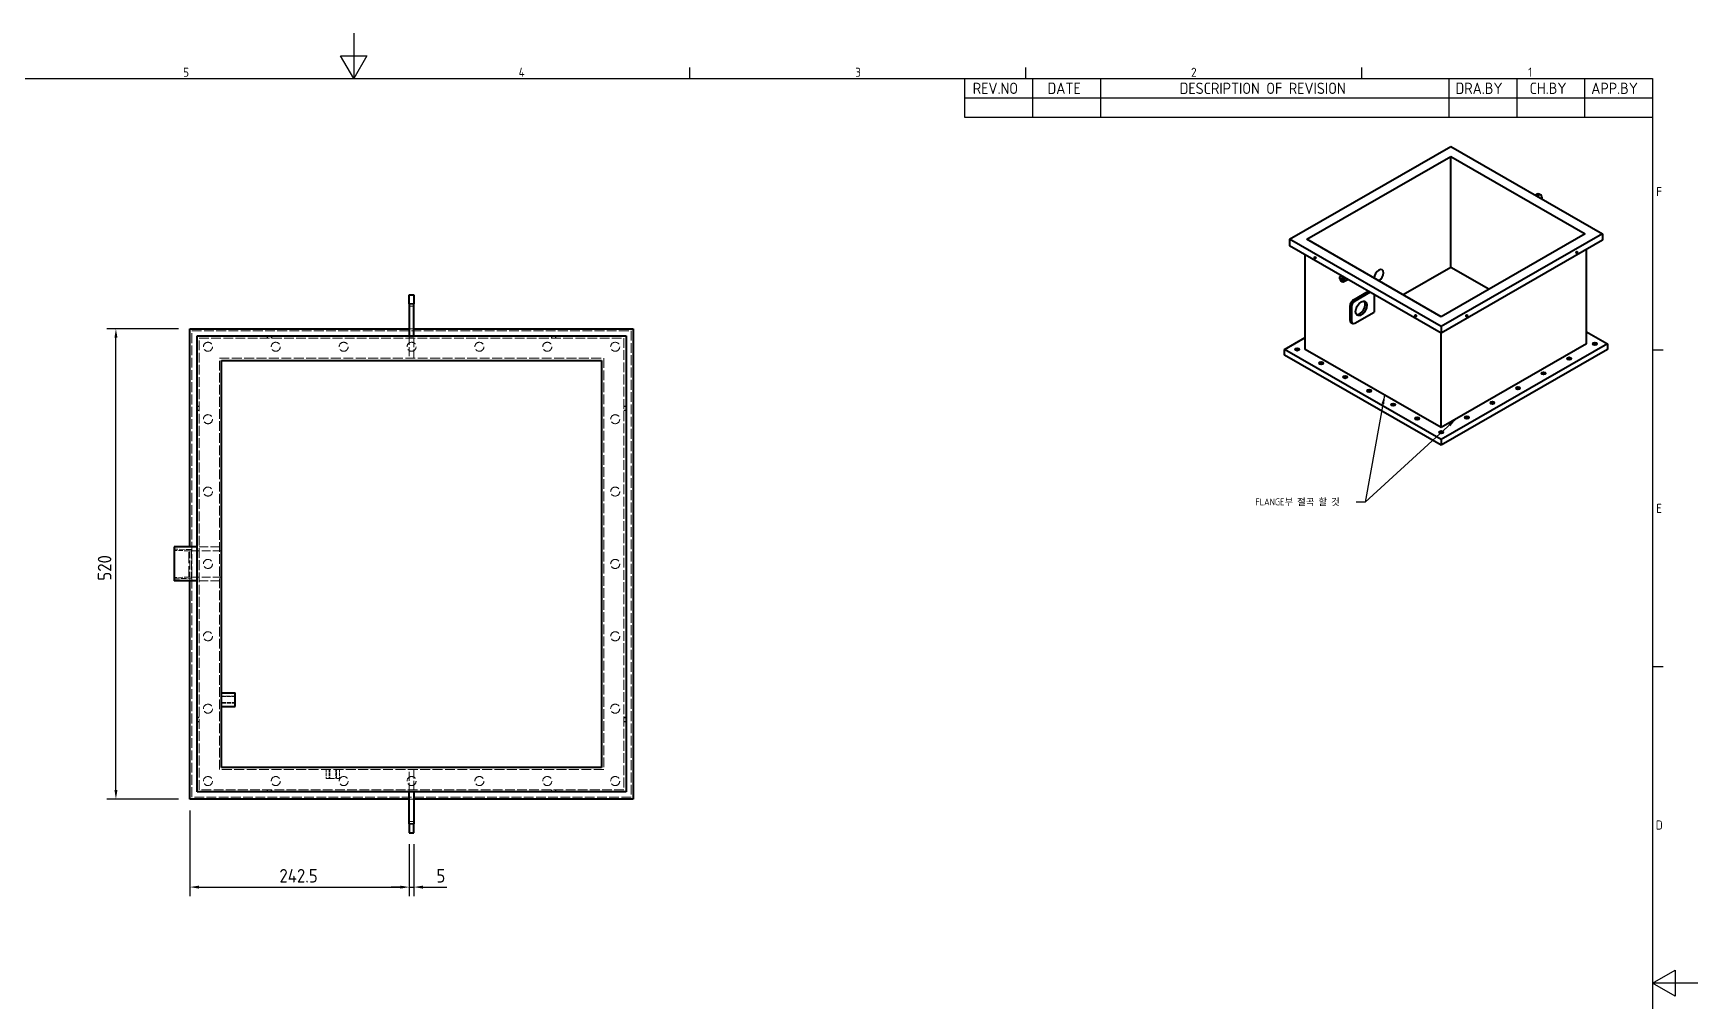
# Model space of a CAD drawing. Header units: millimetres. Extents: x 0 to 2970, y 0 to 2100.
# Drawn here: x 1131 to 2970, y 1031 to 2100 of the extents above; entities that cross this region are included whole.
import ezdxf

# ---------------------------------------------------------------- set-up
doc = ezdxf.new("R2010")
doc.units = ezdxf.units.MM
doc.header["$LTSCALE"] = 5
doc.linetypes.add('DASHED', pattern=[0.2067, 0.1654, -0.0413])
doc.layers.get('0').update_dxf_attribs({"color": 3, "lineweight": 25})
for name, color, linetype, lineweight in [('가려진 것(ISO)', 2, 'DASHED', 18), ('가시적인 것(ISO)', 3, 'Continuous', 40), ('가시적인 좁은 것(ISO)', 3, 'Continuous', 35), ('경계(ISO)', 7, 'Continuous', 25), ('기호(ISO)', 5, 'Continuous', 25), ('치수(ISO)', 2, 'Continuous', 25)]:
    doc.layers.add(name, color=color, linetype=linetype, lineweight=lineweight)
doc.styles.add('ISO Proportiona M2B', font='isocp.shx')
doc.styles.add('문자 텍스트_PSTEK_POSCO', font='isocp.shx')
doc.styles.add('치수 텍스트_PSTEK_POSCO', font='isocp.shx')
doc.dimstyles.new('치수_PSTEK_POSCO', dxfattribs={"dimscale": 5, "dimtxt": 3, "dimasz": 2, "dimexe": 2, "dimexo": 2.5, "dimgap": 1, "dimtad": 1, "dimrnd": 1e-08, "dimdsep": 46, "dimtxsty": '치수 텍스트_PSTEK_POSCO', "dimcen": 0.09, "dimdle": 10, "dimclrd": 7, "dimclre": 7, "dimclrt": 2, "dimadec": 1, "dimazin": 2, "dimtfac": 1, "dimtmove": 0, "dimatfit": 3, "dimfxl": 0, "dimtolj": 1, "dimlwd": -1, "dimlwe": -1, "dimarcsym": 0})
doc.dimstyles.new('치수_PSTEK_POSCO$7', dxfattribs={"dimscale": 5, "dimtxt": 3, "dimasz": 2, "dimexe": 2, "dimexo": 2.5, "dimgap": 1, "dimtad": 1, "dimrnd": 1e-08, "dimdsep": 46, "dimtxsty": '치수 텍스트_PSTEK_POSCO', "dimcen": 0.09, "dimdle": 10, "dimclrd": 7, "dimclre": 7, "dimclrt": 2, "dimadec": 1, "dimazin": 2, "dimtfac": 1, "dimtmove": 0, "dimatfit": 3, "dimfxl": 0, "dimtolj": 1, "dimlwd": -1, "dimlwe": -1, "dimarcsym": 0})

# ---------------------------------------------------------------- blocks, each defined once
blk = doc.blocks.new('경계 Default Border')
at = {"layer": '경계(ISO)'}
for p, q in [((371.25, 410), (371.25, 412.4)), ((445.5, 410), (445.5, 412.4)), ((519.75, 410), (519.75, 412.4)), ((584, 350), (586.4, 350)), ((584, 280), (586.4, 280))]:
    blk.add_line(p, q, dxfattribs=at)
at = {"layer": '경계(ISO)', "flags": 128}
for points in [[(297, 420), (297, 410), (294.11, 415), (299.89, 415), (297, 410)], [(10, 10), (10, 410), (584, 410), (584, 10), (10, 10)], [(594, 210), (584, 210), (589, 212.89), (589, 207.11), (584, 210)]]:
    blk.add_lwpolyline(points, dxfattribs=at)
at = {"layer": '경계(ISO)', "color": 2, "char_height": 2, "attachment_point": 7, "style": '문자 텍스트_PSTEK_POSCO'}
for s, insert in [('5', (259.3, 410.38)), ('4', (333.44, 410.4)), ('3', (407.82, 410.38)), ('2', (482.04, 410.38)), ('1', (556.53, 410.4)), ('F', (584.83, 384)), ('E', (584.83, 313.98)), ('D', (584.72, 243.98))]:
    blk.add_mtext(s, dxfattribs=dict(at, insert=insert))
blk = doc.blocks.new('*D38')
at = {"layer": 'Defpoints', "color": 0, "transparency": 16777216}
for p in [(1546.4, 1216.2), (1551.4, 1216.2), (1551.4, 1156.3)]:
    blk.add_point(p, dxfattribs=at)
at = {"layer": '치수(ISO)', "color": 7, "transparency": 16777216}
for p, q in [((1546.4, 1203.7), (1546.4, 1146.3)), ((1551.4, 1203.7), (1551.4, 1146.3)), ((1536.4, 1156.3), (1526.4, 1156.3)), ((1546.4, 1156.3), (1551.4, 1156.3)), ((1561.4, 1156.3), (1588, 1156.3))]:
    blk.add_line(p, q, dxfattribs=at)
for points in [[(1536.4, 1157.9), (1536.4, 1154.6), (1546.4, 1156.3)], [(1561.4, 1157.9), (1561.4, 1154.6), (1551.4, 1156.3)]]:
    blk.add_solid(points, dxfattribs=at)
at = {"layer": '치수(ISO)', "color": 2, "transparency": 16777216, "insert": (1576.4, 1168.8), "char_height": 15, "attachment_point": 4, "style": '치수 텍스트_PSTEK_POSCO'}
blk.add_mtext('\\A1;5', dxfattribs=at)
blk = doc.blocks.new('*D39')
at = {"layer": 'Defpoints', "color": 0, "transparency": 16777216}
for p in [(1303.9, 1253.5), (1546.4, 1216.2), (1546.4, 1156.3)]:
    blk.add_point(p, dxfattribs=at)
at = {"layer": '치수(ISO)', "color": 7, "transparency": 16777216}
for p, q in [((1303.9, 1241), (1303.9, 1146.3)), ((1546.4, 1203.7), (1546.4, 1146.3)), ((1313.9, 1156.3), (1536.4, 1156.3))]:
    blk.add_line(p, q, dxfattribs=at)
for points in [[(1313.9, 1157.9), (1313.9, 1154.6), (1303.9, 1156.3)], [(1536.4, 1157.9), (1536.4, 1154.6), (1546.4, 1156.3)]]:
    blk.add_solid(points, dxfattribs=at)
at = {"layer": '치수(ISO)', "color": 2, "transparency": 16777216, "insert": (1402.9, 1168.8), "char_height": 15, "attachment_point": 4, "style": '치수 텍스트_PSTEK_POSCO'}
blk.add_mtext('\\A1;242.5', dxfattribs=at)
blk = doc.blocks.new('*D40')
at = {"layer": 'Defpoints', "color": 0, "transparency": 16777216}
for p in [(1222.2, 1773.5), (1303.9, 1773.5), (1303.9, 1253.5)]:
    blk.add_point(p, dxfattribs=at)
at = {"layer": '치수(ISO)', "color": 7, "transparency": 16777216}
for p, q in [((1291.4, 1773.5), (1212.2, 1773.5)), ((1222.2, 1263.5), (1222.2, 1763.5)), ((1291.4, 1253.5), (1212.2, 1253.5))]:
    blk.add_line(p, q, dxfattribs=at)
for points in [[(1220.6, 1763.5), (1223.9, 1763.5), (1222.2, 1773.5)], [(1220.6, 1263.5), (1223.9, 1263.5), (1222.2, 1253.5)]]:
    blk.add_solid(points, dxfattribs=at)
at = {"layer": '치수(ISO)', "color": 2, "transparency": 16777216, "insert": (1209.7, 1495), "char_height": 15, "attachment_point": 4, "rotation": 90, "style": '치수 텍스트_PSTEK_POSCO'}
blk.add_mtext('\\A1;520', dxfattribs=at)

msp = doc.modelspace()

# ---------------------------------------------------------------- linework, layer by layer
at = {"layer": '가려진 것(ISO)', "ltscale": 1.904597}
for p, q in [((1546.3693, 1798.2784), (1551.3693, 1798.2784)), ((1546.3693, 1773.4784), (1551.3693, 1773.4784)), ((1546.3693, 1763.2784), (1551.3693, 1763.2784)), ((1551.3693, 1263.6784), (1546.3693, 1263.6784)), ((1551.3693, 1253.4784), (1546.3693, 1253.4784)), ((1551.3693, 1228.6784), (1546.3693, 1228.6784))]:
    msp.add_line(p, q, dxfattribs=at)
at = {"layer": '가려진 것(ISO)', "ltscale": 13.046283}
for p, q in [((1306.1693, 1771.1784), (1791.5693, 1771.1784)), ((1791.5693, 1255.7784), (1306.1693, 1255.7784))]:
    msp.add_line(p, q, dxfattribs=at)
at = {"layer": '가려진 것(ISO)', "ltscale": 13.12352}
for p, q in [((1306.1693, 1255.7784), (1306.1693, 1771.1784)), ((1791.5693, 1771.1784), (1791.5693, 1255.7784))]:
    msp.add_line(p, q, dxfattribs=at)
at = {"layer": '가려진 것(ISO)', "ltscale": 12.976708}
for p, q in [((1314.1693, 1763.1784), (1783.5693, 1763.1784)), ((1783.5693, 1263.7784), (1314.1693, 1263.7784))]:
    msp.add_line(p, q, dxfattribs=at)
at = {"layer": '가려진 것(ISO)', "ltscale": 13.059794}
for p, q in [((1314.1693, 1263.7784), (1314.1693, 1763.1784)), ((1783.5693, 1763.1784), (1783.5693, 1263.7784))]:
    msp.add_line(p, q, dxfattribs=at)
at = {"layer": '가려진 것(ISO)', "ltscale": 0.87606}
for p, q in [((1389.3693, 1765.4784), (1389.3693, 1763.1784)), ((1389.8023, 1763.1784), (1389.8023, 1765.4784)), ((1393.9363, 1763.1784), (1393.9363, 1765.4784)), ((1394.3693, 1763.1784), (1394.3693, 1765.4784)), ((1703.3693, 1765.4784), (1703.3693, 1763.1784)), ((1703.8023, 1763.1784), (1703.8023, 1765.4784)), ((1707.9363, 1763.1784), (1707.9363, 1765.4784)), ((1708.3693, 1763.1784), (1708.3693, 1765.4784)), ((1314.1693, 1687.9784), (1311.8693, 1687.9784)), ((1314.1693, 1687.5454), (1311.8693, 1687.5454)), ((1314.1693, 1683.4114), (1311.8693, 1683.4114)), ((1311.8693, 1682.9784), (1314.1693, 1682.9784)), ((1785.8693, 1687.9784), (1783.5693, 1687.9784)), ((1785.8693, 1687.5454), (1783.5693, 1687.5454)), ((1785.8693, 1683.4114), (1783.5693, 1683.4114)), ((1783.5693, 1682.9784), (1785.8693, 1682.9784)), ((1314.1693, 1343.9784), (1311.8693, 1343.9784)), ((1314.1693, 1343.5454), (1311.8693, 1343.5454)), ((1785.8693, 1343.9784), (1783.5693, 1343.9784)), ((1785.8693, 1343.5454), (1783.5693, 1343.5454)), ((1314.1693, 1339.4114), (1311.8693, 1339.4114)), ((1311.8693, 1338.9784), (1314.1693, 1338.9784)), ((1785.8693, 1339.4114), (1783.5693, 1339.4114)), ((1783.5693, 1338.9784), (1785.8693, 1338.9784)), ((1389.3693, 1263.7784), (1389.3693, 1261.4784)), ((1389.8023, 1261.4784), (1389.8023, 1263.7784)), ((1393.9363, 1261.4784), (1393.9363, 1263.7784)), ((1394.3693, 1261.4784), (1394.3693, 1263.7784)), ((1703.3693, 1263.7784), (1703.3693, 1261.4784)), ((1703.8023, 1261.4784), (1703.8023, 1263.7784)), ((1707.9363, 1261.4784), (1707.9363, 1263.7784)), ((1708.3693, 1261.4784), (1708.3693, 1263.7784))]:
    msp.add_line(p, q, dxfattribs=at)
at = {"layer": '가려진 것(ISO)', "ltscale": 11.949685}
for p, q in [((1546.3693, 1765.4784), (1546.3693, 1740.7784)), ((1551.3693, 1740.7784), (1551.3693, 1765.4784)), ((1336.5693, 1532.2284), (1311.8693, 1532.2284)), ((1336.5693, 1494.7284), (1311.8693, 1494.7284)), ((1546.3693, 1261.4784), (1546.3693, 1286.1784)), ((1551.3693, 1286.1784), (1551.3693, 1261.4784))]:
    msp.add_line(p, q, dxfattribs=at)
at = {"layer": '가려진 것(ISO)', "ltscale": 13.252805}
for p, q in [((1336.5693, 1740.7784), (1761.1693, 1740.7784)), ((1761.1693, 1286.1784), (1336.5693, 1286.1784))]:
    msp.add_line(p, q, dxfattribs=at)
at = {"layer": '가려진 것(ISO)', "ltscale": 12.937192}
for p, q in [((1336.5693, 1286.1784), (1336.5693, 1740.7784)), ((1761.1693, 1740.7784), (1761.1693, 1286.1784))]:
    msp.add_line(p, q, dxfattribs=at)
at = {"layer": '가려진 것(ISO)', "ltscale": 7.279393}
for p, q in [((1305.6693, 1529.3642), (1286.5693, 1529.961)), ((1286.5693, 1496.9958), (1305.6693, 1497.5927))]:
    msp.add_line(p, q, dxfattribs=at)
at = {"layer": '가려진 것(ISO)', "ltscale": 6.132961}
for p, q in [((1302.6613, 1527.9784), (1286.5693, 1528.4813)), ((1302.6613, 1498.9784), (1286.5693, 1498.4756))]:
    msp.add_line(p, q, dxfattribs=at)
at = {"layer": '가려진 것(ISO)', "ltscale": 14.692177}
msp.add_line((1302.6613, 1498.9784), (1302.6613, 1527.9784), dxfattribs=at)
at = {"layer": '가려진 것(ISO)', "ltscale": 11.678123}
for p, q in [((1338.8693, 1527.9784), (1302.6613, 1527.9784)), ((1338.8693, 1498.9784), (1302.6613, 1498.9784))]:
    msp.add_line(p, q, dxfattribs=at)
at = {"layer": '가려진 것(ISO)', "ltscale": 12.094824}
msp.add_line((1303.8693, 1494.7284), (1303.8693, 1532.2284), dxfattribs=at)
at = {"layer": '가려진 것(ISO)', "ltscale": 12.072198}
msp.add_line((1305.6693, 1529.3642), (1305.6693, 1497.5927), dxfattribs=at)
at = {"layer": '가려진 것(ISO)', "ltscale": 5.71399}
for p, q in [((1353.8693, 1367.4784), (1338.8693, 1367.4784)), ((1338.8693, 1366.8019), (1353.8693, 1366.8019)), ((1338.8693, 1360.1549), (1353.8693, 1360.1549)), ((1338.8693, 1359.4784), (1353.8693, 1359.4784))]:
    msp.add_line(p, q, dxfattribs=at)
at = {"layer": '가려진 것(ISO)', "ltscale": 3.809293}
for p, q in [((1454.3693, 1286.1784), (1454.3693, 1276.1784)), ((1457.8693, 1286.1784), (1457.8693, 1276.1784)), ((1458.5458, 1286.1784), (1458.5458, 1276.1784)), ((1465.1928, 1286.1784), (1465.1928, 1276.1784)), ((1465.8693, 1276.1784), (1465.8693, 1286.1784)), ((1469.3693, 1286.1784), (1469.3693, 1276.1784))]:
    msp.add_line(p, q, dxfattribs=at)
at = {"layer": '가려진 것(ISO)', "ltscale": 11.399102}
msp.add_line((1454.3693, 1276.1784), (1469.3693, 1276.1784), dxfattribs=at)
at = {"layer": '가려진 것(ISO)', "ltscale": 15.198803}
for centre in [(1323.8693, 1753.4784), (1398.8693, 1753.4784), (1473.8693, 1753.4784), (1548.8693, 1753.4784), (1623.8693, 1753.4784), (1698.8693, 1753.4784), (1773.8693, 1753.4784), (1323.8693, 1673.4784), (1773.8693, 1673.4784), (1323.8693, 1593.4784), (1773.8693, 1593.4784), (1323.8693, 1513.4784), (1773.8693, 1513.4784), (1323.8693, 1433.4784), (1773.8693, 1433.4784), (1323.8693, 1353.4784), (1773.8693, 1353.4784), (1323.8693, 1273.4784), (1398.8693, 1273.4784), (1473.8693, 1273.4784), (1548.8693, 1273.4784), (1623.8693, 1273.4784), (1698.8693, 1273.4784), (1773.8693, 1273.4784)]:
    msp.add_circle(centre, 5, dxfattribs=at)
at = {"layer": '가시적인 것(ISO)'}
for p, q in [((2518.9643, 1872.2828), (2697.1552, 1974.8961)), ((2697.1552, 1974.8961), (2864.7395, 1878.3907)), ((2538.0562, 1872.2828), (2697.1552, 1963.9018)), ((2697.1552, 1963.9018), (2845.6476, 1878.3907)), ((2697.1552, 1841.2697), (2697.1552, 1963.9018)), ((2792.5439, 1922.0762), (2790.7112, 1921.0208)), ((2792.4789, 1920.0028), (2794.3117, 1921.0582)), ((2795.0391, 1922.3214), (2796.8068, 1921.3034)), ((2797.8472, 1919.0064), (2797.8472, 1916.9114)), ((2864.7395, 1878.3907), (2686.5486, 1775.7774)), ((2845.6476, 1878.3907), (2686.5486, 1786.7717)), ((2864.7395, 1878.3907), (2864.7395, 1871.3189)), ((2518.9643, 1872.2828), (2518.9643, 1865.211)), ((2686.5486, 1775.7774), (2518.9643, 1872.2828)), ((2686.5486, 1768.7056), (2518.9643, 1865.211)), ((2686.5486, 1786.7717), (2538.0562, 1872.2828)), ((2864.7395, 1871.3189), (2686.5486, 1768.7056)), ((2847.274, 1756.6988), (2847.274, 1861.2612)), ((2536.4298, 1750.5909), (2536.4298, 1855.1532)), ((2697.1552, 1841.2697), (2644.5332, 1810.9667)), ((2739.1706, 1817.0747), (2697.1552, 1841.2697)), ((2576.2968, 1832.1954), (2575.3232, 1831.6347)), ((2582.6014, 1827.1713), (2579.0659, 1825.1353)), ((1546.3693, 1810.7784), (1551.3693, 1810.7784)), ((1546.3693, 1800.7784), (1546.3693, 1810.7784)), ((1551.3693, 1810.7784), (1551.3693, 1800.7784)), ((2589.3921, 1805.0889), (2606.3801, 1814.8716)), ((2608.1479, 1813.8536), (2591.1599, 1804.0709)), ((2612.3731, 1811.4204), (2612.3731, 1791.7603)), ((1546.3693, 1800.7784), (1546.3693, 1765.4784)), ((1551.3693, 1765.4784), (1551.3693, 1800.7784)), ((2585.8566, 1782.6142), (2585.8566, 1798.9651)), ((2587.6244, 1797.9471), (2587.6244, 1781.5962)), ((2591.1599, 1779.5445), (2612.3731, 1791.7603)), ((1303.8693, 1773.4784), (1546.3693, 1773.4784)), ((1303.8693, 1532.2284), (1303.8693, 1773.4784)), ((1551.3693, 1773.4784), (1793.8693, 1773.4784)), ((1793.8693, 1773.4784), (1793.8693, 1253.4784)), ((2588.6647, 1779.2993), (2586.897, 1780.3173)), ((2686.5486, 1775.7774), (2686.5486, 1768.7056)), ((2686.5486, 1664.1432), (2686.5486, 1768.7056)), ((2847.274, 1770.0141), (2870.3964, 1756.6988)), ((1311.8693, 1765.4784), (1785.8693, 1765.4784)), ((1311.8693, 1261.4784), (1311.8693, 1765.4784)), ((1785.8693, 1765.4784), (1785.8693, 1261.4784)), ((2513.3074, 1750.5909), (2536.4298, 1763.9062)), ((2686.5486, 1650.8279), (2513.3074, 1750.5909)), ((2513.3074, 1744.3366), (2513.3074, 1750.5909)), ((2526.4558, 1750.9717), (2525.1556, 1750.223)), ((2686.5486, 1664.1432), (2536.4298, 1750.5909)), ((2847.274, 1756.6988), (2686.5486, 1664.1432)), ((2870.3964, 1756.6988), (2686.5486, 1650.8279)), ((2870.3964, 1750.4446), (2686.5486, 1644.5737)), ((2858.5482, 1756.3309), (2857.248, 1757.0796)), ((2870.3964, 1756.6988), (2870.3964, 1750.4446)), ((1338.8693, 1288.4784), (1338.8693, 1738.4784)), ((1338.8693, 1738.4784), (1758.8693, 1738.4784)), ((1758.8693, 1738.4784), (1758.8693, 1288.4784)), ((2686.5486, 1644.5737), (2513.3074, 1744.3366)), ((2686.5486, 1650.8279), (2686.5486, 1644.5737)), ((1286.5693, 1532.2284), (1286.5693, 1494.7284)), ((1311.8693, 1532.2284), (1286.5693, 1532.2284)), ((1311.8693, 1494.7284), (1286.5693, 1494.7284)), ((1303.8693, 1253.4784), (1303.8693, 1494.7284)), ((1338.8693, 1370.9784), (1353.8693, 1370.9784)), ((1353.8693, 1355.9784), (1353.8693, 1370.9784)), ((1338.8693, 1355.9784), (1353.8693, 1355.9784)), ((1758.8693, 1288.4784), (1338.8693, 1288.4784)), ((1546.3693, 1253.4784), (1303.8693, 1253.4784)), ((1785.8693, 1261.4784), (1311.8693, 1261.4784)), ((1546.3693, 1226.1784), (1546.3693, 1261.4784)), ((1551.3693, 1261.4784), (1551.3693, 1226.1784)), ((1793.8693, 1253.4784), (1551.3693, 1253.4784)), ((1546.3693, 1226.1784), (1546.3693, 1216.1784)), ((1546.3693, 1216.1784), (1551.3693, 1216.1784)), ((1551.3693, 1216.1784), (1551.3693, 1226.1784))]:
    msp.add_line(p, q, dxfattribs=at)
for centre, major_axis, ratio, start_param, end_param in [((2792.5439, 1917.9884), (2.4952, 4.3329), 0.578093116, 0, 0.783464455), ((2794.3117, 1916.9705), (2.4952, 4.3329), 0.578093116, 5.495853435, 7.066649762), ((2835.6421, 1858.4834), (0.5157, 0.8956), 0.578093116, 4.044769067, 5.380008893), ((2548.0617, 1852.3755), (0.5157, -0.8956), 0.578093116, 4.044769067, 5.380008893), ((2617.6057, 1832.2498), (3.618, 6.2827), 0.578093116, 3.95025276, 8.616117854), ((2580.7301, 1830.421), (1.8714, -3.2497), 0.578093116, 0, 0.530565219), ((2589.3921, 1801.0011), (2.4952, 4.3329), 0.578093116, 0.783464455, 2.354260782), ((2591.1599, 1799.9831), (-2.4952, -4.3329), 0.578093116, 3.925057109, 5.495853435), ((2596.4632, 1796.8976), (-4.3665, -7.5826), 0.578093116, 0.203033017, 2.938559636), ((2659.0775, 1788.4457), (0.5157, -0.8956), 0.578093116, 4.044769067, 5.380008893), ((2714.0197, 1788.4457), (0.5157, 0.8956), 0.578093116, 4.044769067, 5.380008893), ((2589.3921, 1784.6502), (-2.4952, -4.3329), 0.578093116, 5.495853435, 6.283185307), ((2591.1599, 1783.6322), (-2.4952, -4.3329), 0.578093116, 5.495853435, 7.066649762), ((2527.4496, 1749.6507), (2.5, 0), 0.575861701, 0.332629485, 2.808963169), ((2856.2542, 1755.7586), (2.5, 0), 0.575861701, 0.332629485, 2.808963169), ((2553.9661, 1734.3809), (2.5, 0), 0.575861701, 0.332629485, 2.808963169), ((2827.97, 1739.4708), (2.5, 0), 0.575861701, 0.332629485, 2.808963169), ((2580.4826, 1719.111), (2.5, 0), 0.575861701, 0.332629485, 2.808963169), ((2799.6857, 1723.183), (2.5, 0), 0.575861701, 0.332629485, 2.808963169), ((2606.9991, 1703.8412), (2.5, 0), 0.575861701, 0.332629485, 2.808963169), ((2743.1171, 1690.6073), (2.5, 0), 0.575861701, 0.332629485, 2.808963169), ((2771.4014, 1706.8951), (2.5, 0), 0.575861701, 0.332629485, 2.808963169), ((2633.5156, 1688.5713), (2.5, 0), 0.575861701, 0.332629485, 2.808963169), ((2660.0321, 1673.3015), (2.5, 0), 0.575861701, 0.332629485, 2.808963169), ((2714.8329, 1674.3195), (2.5, 0), 0.575861701, 0.332629485, 2.808963169), ((2686.5486, 1658.0317), (2.5, 0), 0.575861701, 0.332629485, 2.808963169)]:
    msp.add_ellipse(centre, major_axis=major_axis, ratio=ratio, start_param=start_param, end_param=end_param, dxfattribs=at)
for centre, major_axis, ratio in [((2836.4552, 1858.0151), (0.5157, 0.8956), 0.578093116), ((2547.2486, 1851.9072), (-0.5157, 0.8956), 0.578093116), ((2577.1945, 1828.385), (-1.8714, 3.2497), 0.578093116), ((2577.1945, 1828.385), (-0.8293, 1.44), 0.578093116), ((2598.231, 1795.8796), (4.3665, 7.5826), 0.578093116), ((2658.2643, 1787.9775), (-0.5157, 0.8956), 0.578093116), ((2714.8329, 1787.9775), (0.5157, 0.8956), 0.578093116), ((2527.4496, 1750.5909), (-2.5, 0), 0.575861701), ((2856.2542, 1756.6988), (-2.5, 0), 0.575861701), ((2553.9661, 1735.321), (-2.5, 0), 0.575861701), ((2827.97, 1740.411), (-2.5, 0), 0.575861701), ((2580.4826, 1720.0512), (-2.5, 0), 0.575861701), ((2799.6857, 1724.1232), (-2.5, 0), 0.575861701), ((2606.9991, 1704.7814), (-2.5, 0), 0.575861701), ((2743.1171, 1691.5475), (-2.5, 0), 0.575861701), ((2771.4014, 1707.8353), (-2.5, 0), 0.575861701), ((2633.5156, 1689.5115), (-2.5, 0), 0.575861701), ((2660.0321, 1674.2417), (-2.5, 0), 0.575861701), ((2714.8329, 1675.2597), (-2.5, 0), 0.575861701), ((2686.5486, 1658.9718), (-2.5, 0), 0.575861701)]:
    msp.add_ellipse(centre, major_axis=major_axis, ratio=ratio, dxfattribs=at)
at = {"layer": '가시적인 좁은 것(ISO)'}
for p, q in [((2792.5439, 1922.0762), (2794.3117, 1921.0582)), ((2589.3921, 1805.0889), (2591.1599, 1804.0709)), ((1546.3693, 1800.7784), (1551.3693, 1800.7784)), ((2585.8566, 1798.9651), (2587.6244, 1797.9471)), ((2585.8566, 1782.6142), (2587.6244, 1781.5962)), ((1546.3693, 1226.1784), (1551.3693, 1226.1784))]:
    msp.add_line(p, q, dxfattribs=at)
at = {"layer": '기호(ISO)'}
for p, q in [((2160.0001, 2050), (2920.0001, 2050)), ((2160.0001, 2050), (2160.0001, 2028.6)), ((2235.0001, 2050), (2235.0001, 2028.6)), ((2310.0001, 2050), (2310.0001, 2028.6)), ((2695.0001, 2050), (2695.0001, 2028.6)), ((2770.0001, 2050), (2770.0001, 2028.6)), ((2845.0001, 2050), (2845.0001, 2028.6)), ((2920.0001, 2050), (2920.0001, 2028.6)), ((2160.0001, 2028.6), (2920.0001, 2028.6)), ((2160.0001, 2028.6), (2160.0001, 2007.2)), ((2235.0001, 2028.6), (2235.0001, 2007.2)), ((2310.0001, 2028.6), (2310.0001, 2007.2)), ((2695.0001, 2028.6), (2695.0001, 2007.2)), ((2770.0001, 2028.6), (2770.0001, 2007.2)), ((2845.0001, 2028.6), (2845.0001, 2007.2)), ((2920.0001, 2028.6), (2920.0001, 2007.2)), ((2160.0001, 2007.2), (2920.0001, 2007.2))]:
    msp.add_line(p, q, dxfattribs=at)

# ---------------------------------------------------------------- block references
at = {"xscale": 5, "yscale": 5, "zscale": 5}
msp.add_blockref('경계 Default Border', (0, 0), dxfattribs=at)

# ---------------------------------------------------------------- texts
at = {"layer": '기호(ISO)', "color": 2}
for s, insert, char_height, attachment_point, style in [('REV.NO', (2168.9357, 2032.9159), 12.5, 7, 'ISO Proportiona M2B'), ('DATE', (2251.5712, 2032.9159), 12.5, 7, 'ISO Proportiona M2B'), ('DESCRIPTION OF REVISION', (2397.5352, 2032.9159), 12.5, 7, 'ISO Proportiona M2B'), ('DRA.BY', (2702.3787, 2032.9159), 12.5, 7, 'ISO Proportiona M2B'), ('CH.BY', (2784.3215, 2032.9159), 12.5, 7, 'ISO Proportiona M2B'), ('APP.BY', (2852.3887, 2032.9159), 12.5, 7, 'ISO Proportiona M2B'), ('{ }', (2580.8313, 1581.6431), 15, 4, '치수 텍스트_PSTEK_POSCO')]:
    msp.add_mtext(s, dxfattribs=dict(at, insert=insert, char_height=char_height, attachment_point=attachment_point, style=style))
at = {"layer": '기호(ISO)', "color": 2, "insert": (2481.2494, 1581.6458), "char_height": 7.5, "width": 106.233621, "attachment_point": 4, "style": '치수 텍스트_PSTEK_POSCO'}
msp.add_mtext('{\\fISOCP|b0|i0;\\H7.5000;FLANGE부 절곡 할 것}', dxfattribs=at)

# ---------------------------------------------------------------- dimensions: what is measured, and where the dimension line sits
at = {"layer": '치수(ISO)', "color": 7}
for base, p2, angle, picture, middle in [((1222.2185, 1773.4784), (1303.8693, 1773.4784), 90, '*D40', (1222.2185, 1508.4784)), ((1546.3693, 1156.2684), (1546.3693, 1216.1784), 180, '*D39', (1425.1193, 1156.2684))]:
    dim = msp.add_linear_dim(base=base, p1=(1303.8693, 1253.4784), p2=p2, angle=angle, dimstyle='치수_PSTEK_POSCO', override={"dimdec": 2, "dimtp": 0, "dimtm": 0, "dimtdec": 2, "dimtofl": 0, "dimatfit": 1}, dxfattribs=at)
    dim.commit()
    dim.dimension.update_dxf_attribs({"geometry": picture, "text_midpoint": middle, "dimtype": 160})
dim = msp.add_linear_dim(base=(1551.3693, 1156.2684), p1=(1546.3693, 1216.1784), p2=(1551.3693, 1216.1784), dimstyle='치수_PSTEK_POSCO', override={"dimdec": 2, "dimtp": 0, "dimtm": 0, "dimtdec": 2, "dimtofl": 1, "dimatfit": 1}, dxfattribs=at)
dim.commit()
dim.dimension.update_dxf_attribs({"geometry": '*D38', "text_midpoint": (1579.6799, 1156.2684), "dimtype": 160})

# ---------------------------------------------------------------- leaders
at = {"layer": '기호(ISO)', "color": 7, "annotation_type": 0, "has_hookline": 1, "hookline_direction": 1}
for points, text_width in [([(2624.0338, 1700.1431), (2602.483, 1581.6458), (2592.483, 1581.6458)], 96.8997), ([(2702.882, 1673.549), (2602.4999, 1581.6431), (2592.4999, 1581.6431)], 6)]:
    msp.add_leader(points, dimstyle='치수_PSTEK_POSCO$7', override={"dimtad": 0}, dxfattribs=dict(at, text_width=text_width))

doc.saveas('drawing.dxf')
